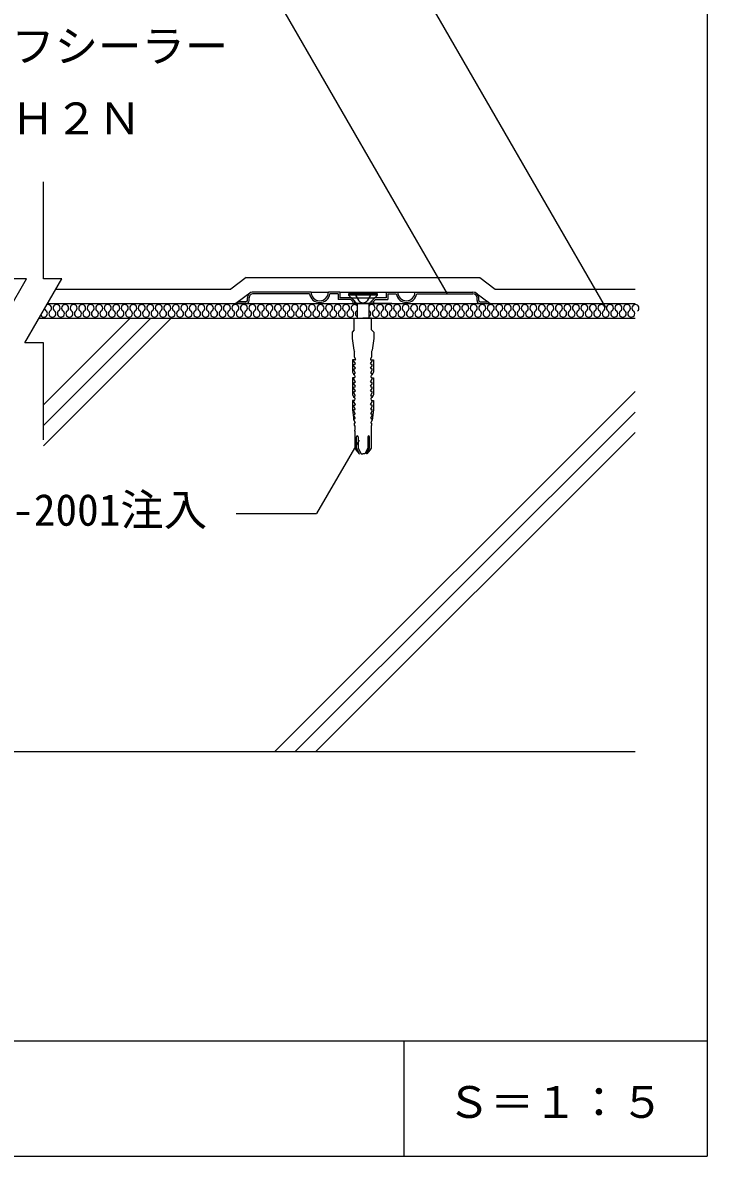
# Model space of a CAD drawing. Units: millimetres, scale not verified. Extents: x -388 to 412, y -610 to 620.
# Drawn here: x 175.2 to 411.9, y 30.3 to 422.5 of the extents above; entities that cross this region are included whole.
import ezdxf
from ezdxf.enums import TextEntityAlignment as Align

# ---------------------------------------------------------------- set-up
doc = ezdxf.new("R2010")
doc.units = ezdxf.units.MM
doc.header["$LTSCALE"] = 5
doc.linetypes.add('DASHED3', pattern=[4, 3, -1])
for name, color, linetype in [('0-2', 7, 'Continuous'), ('0-4', 2, 'Continuous'), ('2-2_in line', 7, 'Continuous'), ('2-3', 3, 'Continuous'), ('2-4_out line', 2, 'Continuous'), ('2-6_鋼板・アングル', 2, 'Continuous'), ('2-7_ビス', 7, 'Continuous'), ('2-A_moji', 7, 'Continuous'), ('2-D_ハッチ他', 4, 'Continuous'), ('2-E_con他', 4, 'Continuous'), ('F-2', 7, 'Continuous'), ('F-5', 6, 'Continuous'), ('F-7', 1, 'Continuous'), ('F-A', 7, 'Continuous')]:
    doc.layers.add(name, color=color, linetype=linetype)
doc.styles.add('HG丸ｺﾞｼｯｸM-PRO', font='')
doc.styles.add('ＭＳ ゴシック', font='')
doc.styles.get('HG丸ｺﾞｼｯｸM-PRO').set_extended_font_data('HG丸ｺﾞｼｯｸM-PRO')
doc.styles.get('ＭＳ ゴシック').set_extended_font_data('MS Gothic')

msp = doc.modelspace()

# ---------------------------------------------------------------- linework, layer by layer
at = {"layer": '0-2'}
for p, q in [((182.335, 333.846), (182.335, 367.43)), ((182.335, 311.721), (175.948, 311.721)), ((182.335, 278.137), (182.335, 311.721))]:
    msp.add_line(p, q, dxfattribs=at)
for points in [[(170.085, 311.721), (163.698, 311.721), (176.472, 333.846), (170.085, 333.846)], [(175.948, 311.721), (188.722, 333.846), (182.335, 333.846)]]:
    msp.add_lwpolyline(points, dxfattribs=at)
at = {"layer": '0-4'}
msp.add_line((186.665, 330.283), (235.039, 330.283), dxfattribs=at)
at = {"layer": '2-2_in line'}
for p, q in [((254.162, 329.283), (248.872, 325.283)), ((331.571, 329.283), (336.861, 325.283)), ((183.779, 325.283), (386.947, 325.283)), ((180.892, 320.283), (386.947, 320.283))]:
    msp.add_line(p, q, dxfattribs=at)
at = {"layer": '2-3'}
msp.add_line((-133.311, 170.283), (386.947, 170.283), dxfattribs=at)
at = {"layer": '2-4_out line'}
for p, q in [((252.485, 334.283), (247.195, 330.283)), ((252.485, 334.283), (333.248, 334.283)), ((205.003, 330.283), (247.195, 330.283))]:
    msp.add_line(p, q, dxfattribs=at)
msp.add_lwpolyline([(333.248, 334.283), (338.539, 330.283), (386.947, 330.283)], dxfattribs=at)
at = {"layer": '2-6_鋼板・アングル'}
for p, q in [((252.401, 325.883), (249.901, 325.883)), ((252.901, 326.383), (252.901, 327.283)), ((253.501, 326.383), (253.501, 327.283)), ((274.901, 329.283), (254.901, 329.283)), ((274.351, 328.683), (254.901, 328.683)), ((274.901, 329.283), (280.901, 329.283)), ((284.901, 329.283), (280.901, 329.283)), ((284.301, 328.683), (281.451, 328.683)), ((284.301, 328.683), (284.301, 326.683)), ((288.653, 326.683), (284.301, 326.683)), ((284.901, 329.283), (300.901, 329.283)), ((284.901, 329.283), (284.901, 327.283)), ((288.901, 327.283), (284.901, 327.283)), ((288.653, 326.683), (289.301, 326.035)), ((288.901, 327.283), (289.901, 326.283)), ((288.901, 327.283), (296.901, 327.283)), ((289.301, 326.035), (289.301, 325.283)), ((289.901, 326.283), (289.901, 325.283)), ((297.15, 326.683), (296.501, 326.035)), ((296.501, 326.035), (296.501, 325.283)), ((297.15, 326.683), (301.501, 326.683)), ((300.901, 329.283), (304.901, 329.283)), ((301.501, 328.683), (304.351, 328.683)), ((301.501, 328.683), (301.501, 326.683)), ((304.901, 329.283), (310.901, 329.283)), ((310.901, 329.283), (330.901, 329.283)), ((311.451, 328.683), (330.901, 328.683)), ((332.301, 326.383), (332.301, 327.283)), ((332.901, 326.383), (332.901, 327.283)), ((333.401, 325.883), (335.901, 325.883)), ((249.401, 325.283), (249.401, 325.383)), ((252.401, 325.283), (249.401, 325.283)), ((252.401, 325.283), (318.806, 325.283)), ((302.831, 325.283), (296.501, 325.283)), ((318.806, 325.283), (336.401, 325.283)), ((336.401, 325.283), (336.401, 325.383))]:
    msp.add_line(p, q, dxfattribs=at)
msp.add_lwpolyline([(300.901, 329.283), (300.901, 327.283), (296.901, 327.283), (295.901, 326.283), (295.901, 325.283)], dxfattribs=at)
for centre, radius, start, end in [((249.901, 325.383), 0.5, 89.99999, 179.99999), ((252.401, 326.383), 1.1, 269.99999, 359.99999), ((252.401, 326.383), 0.5, 269.99999, 359.99999), ((254.901, 327.283), 2, 89.99999, 179.99999), ((254.901, 327.283), 1.4, 89.99999, 179.99999), ((277.901, 329.283), 3.6, 189.59406, 350.40592), ((277.901, 329.283), 3, 179.99999, 359.99999), ((307.901, 329.283), 3.6, 189.59406, 350.40592), ((307.901, 329.283), 3, 179.99999, 359.99999), ((330.901, 327.283), 2, 359.99999, 89.99999), ((330.901, 327.283), 1.4, 359.99999, 89.99999), ((333.401, 326.383), 1.1, 179.99999, 269.99999), ((333.401, 326.383), 0.5, 179.99999, 269.99999), ((335.901, 325.383), 0.5, 359.99999, 89.99999)]:
    msp.add_arc(centre, radius, start, end, dxfattribs=at)
at = {"layer": '2-7_ビス'}
for p, q in [((287.867, 328.658), (287.867, 328.158)), ((287.867, 328.158), (290.742, 325.283)), ((297.867, 328.158), (287.867, 328.158)), ((297.867, 328.158), (294.992, 325.283)), ((294.992, 325.283), (290.742, 325.283)), ((290.867, 325.283), (290.867, 320.283)), ((294.867, 325.283), (294.867, 320.283)), ((289.698, 300.659), (289.698, 300.659)), ((289.698, 300.659), (289.698, 300.659)), ((296.035, 300.659), (296.035, 300.659)), ((296.035, 300.659), (296.035, 300.659)), ((289.697, 284.992), (290.131, 284.168)), ((296.036, 284.992), (295.602, 284.168))]:
    msp.add_line(p, q, dxfattribs=at)
at = {"layer": '2-7_ビス', "linetype": 'DASHED3'}
for p, q in [((290.317, 328.158), (290.317, 328.658)), ((290.317, 328.158), (291.399, 326.283)), ((295.417, 328.158), (294.334, 326.283)), ((295.417, 328.158), (295.417, 328.658))]:
    msp.add_line(p, q, dxfattribs=at)
at = {"layer": '2-7_ビス'}
for points in [[(297.867, 328.158), (297.867, 328.658), (287.867, 328.658)], [(289.867, 316.188), (289.867, 320.283), (292.867, 320.283)], [(295.867, 316.188), (295.867, 320.283), (292.867, 320.283)], [(289.867, 316.188), (289.117, 315.363), (289.117, 313.265), (289.665, 309.147), (289.907, 308.74), (289.867, 308.74), (289.867, 306.926), (290.3, 306.101)], [(295.867, 316.188), (296.617, 315.363), (296.617, 313.265), (296.068, 309.147), (295.827, 308.74), (295.867, 308.74), (295.867, 306.926), (295.434, 306.101)], [(290.17, 305.854), (289.192, 305.854), (289.192, 301.62), (289.693, 300.659), (289.698, 300.659)], [(290.238, 304.534), (289.73, 305.359), (289.73, 305.854)], [(290.238, 302.968), (289.73, 303.792), (289.73, 304.27), (290.079, 304.287)], [(290.181, 301.401), (289.73, 302.226), (289.73, 302.703), (290.079, 302.72)], [(295.495, 304.534), (296.003, 305.359), (296.003, 305.854)], [(295.495, 302.968), (296.003, 303.792), (296.003, 304.27), (295.654, 304.287)], [(295.552, 301.401), (296.003, 302.226), (296.003, 302.703), (295.655, 302.72)], [(295.564, 305.854), (296.542, 305.854), (296.542, 301.62), (296.04, 300.659), (296.035, 300.659)], [(289.73, 299.587), (289.192, 299.587), (289.192, 293.79), (289.698, 292.826)], [(289.698, 300.659), (289.702, 301.136), (290.019, 301.154)], [(290.238, 298.268), (289.73, 299.092), (289.73, 299.587)], [(295.495, 298.268), (296.003, 299.092), (296.003, 299.587)], [(296.035, 300.659), (296.032, 301.136), (295.714, 301.154)], [(296.003, 299.587), (296.542, 299.587), (296.542, 293.79), (296.035, 292.826)], [(290.238, 296.701), (289.73, 297.526), (289.73, 298.003), (290.079, 298.02)], [(290.238, 295.134), (289.73, 295.959), (289.73, 296.436), (290.079, 296.454)], [(290.181, 293.568), (289.73, 294.392), (289.73, 294.87), (290.079, 294.887)], [(295.495, 296.701), (296.003, 297.526), (296.003, 298.003), (295.655, 298.02)], [(295.495, 295.134), (296.003, 295.959), (296.003, 296.436), (295.655, 296.454)], [(295.552, 293.568), (296.003, 294.392), (296.003, 294.87), (295.655, 294.887)], [(289.73, 291.754), (289.192, 291.754), (289.192, 288.505), (289.697, 284.992), (289.698, 285.47), (290.007, 285.487)], [(289.698, 292.826), (289.701, 293.303), (290.022, 293.32)], [(290.238, 290.434), (289.73, 291.259), (289.73, 291.754)], [(295.495, 290.434), (296.003, 291.259), (296.003, 291.754)], [(296.035, 292.826), (296.032, 293.303), (295.711, 293.32)], [(296.003, 291.754), (296.542, 291.754), (296.542, 288.505), (296.036, 284.992), (296.035, 285.47), (295.726, 285.487)], [(290.151, 285.734), (289.701, 286.559), (289.703, 287.036), (290.025, 287.054)], [(290.174, 287.301), (289.71, 288.126), (289.714, 288.603), (290.049, 288.62)], [(290.206, 288.868), (289.726, 289.692), (289.73, 290.17), (290.079, 290.187)], [(295.527, 288.868), (296.008, 289.692), (296.003, 290.17), (295.655, 290.187)], [(295.56, 287.301), (296.023, 288.126), (296.019, 288.603), (295.685, 288.62)], [(295.582, 285.734), (296.032, 286.559), (296.03, 287.036), (295.708, 287.054)], [(290.001, 283.92), (289.867, 283.92), (289.867, 283.137), (290.017, 283.137), (290.017, 281.529), (290.023, 281.529)], [(295.732, 283.92), (295.867, 283.92), (295.867, 283.137), (295.717, 283.137), (295.717, 281.529), (295.71, 281.529)], [(290.073, 281.199), (290.073, 275.249), (290.514, 274.597), (291.517, 273.283), (291.666, 273.283), (290.581, 275.249), (290.581, 279.22)], [(291.164, 279.22), (291.164, 275.249), (292.249, 273.283), (292.867, 273.283)], [(294.569, 279.22), (294.569, 275.249), (293.484, 273.283), (292.867, 273.283)], [(295.66, 281.199), (295.66, 275.249), (295.219, 274.597), (294.217, 273.283), (294.067, 273.283), (295.152, 275.249), (295.152, 279.22)]]:
    msp.add_lwpolyline(points, dxfattribs=at)
at = {"layer": '2-7_ビス', "linetype": 'DASHED3'}
msp.add_arc((292.867, 327.394), 1.84, 217.11751, 322.88248, dxfattribs=at)
at = {"layer": '2-7_ビス'}
for centre, major_axis, start_param, end_param in [((290.159, 306.025), (0, -0.172), 0.06848, 2.1628795), ((295.574, 306.025), (0, -0.172), 4.1203058, 6.2147054), ((290.031, 304.51), (0, -0.229), 0.2312026, 1.6765256), ((290.031, 302.943), (0, -0.229), 0.2312026, 1.6765256), ((295.703, 304.51), (0, -0.229), 4.6066597, 6.0519827), ((295.703, 302.943), (0, -0.229), 4.6066597, 6.0519827), ((289.676, 300.123), (0, -0.536), 0.0442118, 3.0973809), ((289.974, 301.377), (0, -0.229), 0.2312026, 1.6765256), ((290.031, 298.243), (0, -0.229), 0.2312026, 1.6765256), ((295.703, 298.243), (0, -0.229), 4.6066597, 6.0519827), ((295.76, 301.377), (0, -0.229), 4.6066597, 6.0519827), ((296.057, 300.123), (0, -0.536), 3.1858044, 6.2389735), ((290.031, 296.677), (0, -0.229), 0.2312026, 1.6765256), ((290.031, 295.11), (0, -0.229), 0.2312026, 1.6765256), ((295.703, 296.677), (0, -0.229), 4.6066597, 6.0519827), ((295.703, 295.11), (0, -0.229), 4.6066597, 6.0519827), ((289.676, 292.29), (0, -0.536), 0.0442118, 3.0973809), ((289.973, 293.543), (0, -0.229), 0.2312026, 1.6765256), ((290.031, 290.41), (0, -0.229), 0.2312026, 1.6765256), ((295.703, 290.41), (0, -0.229), 4.6066597, 6.0519827), ((295.76, 293.543), (0, -0.229), 4.6066597, 6.0519827), ((296.057, 292.29), (0, -0.536), 3.1858044, 6.2389735), ((289.966, 287.277), (0, -0.229), 0.2312026, 1.6765256), ((289.998, 288.843), (0, -0.229), 0.2312026, 1.6765256), ((295.735, 288.843), (0, -0.229), 4.6066597, 6.0519827), ((295.767, 287.277), (0, -0.229), 4.6066597, 6.0519827), ((289.944, 285.71), (0, -0.229), 0.2312026, 1.6765256), ((289.988, 284.093), (0, -0.174), 0.0818475, 2.1771705), ((295.789, 285.71), (0, -0.229), 4.6066597, 6.0519827), ((295.745, 284.093), (0, -0.174), 4.1060148, 6.2013378), ((289.347, 281.235), (0, -0.8), 1.5261677, 1.947508), ((290.873, 279.21), (0, -0.321), 1.5390306, 4.6806232), ((294.861, 279.21), (0, -0.321), 1.6025621, 4.7441547), ((296.387, 281.235), (0, -0.8), 4.3356773, 4.7570176)]:
    msp.add_ellipse(centre, major_axis=major_axis, ratio=0.909574, start_param=start_param, end_param=end_param, dxfattribs=at)
at = {"layer": '2-A_moji'}
for p, q in [((376.875, 323.906), (238.792, 563.072)), ((322.138, 328.683), (244.548, 463.072)), ((291.496, 278.045), (276.83, 252.643)), ((249.046, 252.643), (276.83, 252.643))]:
    msp.add_line(p, q, dxfattribs=at)
at = {"layer": '2-D_ハッチ他'}
for centre, start, end in [((182.503, 321.825), 208.87283, 52.47649), ((183.975, 323.742), 188.84866, 232.47649), ((183.975, 323.742), 307.52351, 111.15134), ((185.447, 321.825), 127.52351, 52.47649), ((186.919, 323.742), 307.52351, 232.47649), ((188.391, 321.825), 127.52351, 52.47649), ((189.863, 323.742), 307.52351, 232.47649), ((191.335, 321.825), 127.52351, 52.47649), ((192.807, 323.742), 307.52351, 232.47649), ((194.279, 321.825), 127.52351, 52.47649), ((195.751, 323.742), 307.52351, 232.47649), ((197.223, 321.825), 127.52351, 52.47649), ((198.695, 323.742), 307.52351, 232.47649), ((200.167, 321.825), 127.52351, 52.47649), ((201.639, 323.742), 307.52351, 232.47649), ((203.111, 321.825), 127.52351, 52.47649), ((204.583, 323.742), 307.52351, 232.47649), ((206.055, 321.825), 127.52351, 52.47649), ((207.527, 323.742), 307.52351, 232.47649), ((208.999, 321.825), 127.52351, 52.47649), ((210.47, 323.742), 307.52351, 232.47649), ((211.942, 321.825), 127.52351, 52.47649), ((213.414, 323.742), 307.52351, 232.47649), ((214.886, 321.825), 127.52351, 52.47649), ((216.358, 323.742), 307.52351, 232.47649), ((217.83, 321.825), 127.52351, 52.47649), ((219.302, 323.742), 307.52351, 232.47649), ((220.774, 321.825), 127.52351, 52.47649), ((222.246, 323.742), 307.52351, 232.47649), ((223.718, 321.825), 127.52351, 52.47649), ((225.19, 323.742), 307.52351, 232.47649), ((226.662, 321.825), 127.52351, 52.47649), ((228.134, 323.742), 307.52351, 232.47649), ((229.606, 321.825), 127.52351, 52.47649), ((231.078, 323.742), 307.52351, 232.47649), ((232.55, 321.825), 127.52351, 52.47649), ((234.022, 323.742), 307.52351, 232.47649), ((235.494, 321.825), 127.52351, 52.47649), ((236.966, 323.742), 307.52351, 232.47649), ((238.438, 321.825), 127.52351, 52.47649), ((239.91, 323.742), 307.52351, 232.47649), ((241.382, 321.825), 127.52351, 52.47649), ((242.854, 323.742), 307.52351, 232.47649), ((244.326, 321.825), 127.52351, 52.47649), ((245.798, 323.742), 307.52351, 232.47649), ((247.269, 321.825), 127.52351, 52.47649), ((248.741, 323.742), 307.52351, 232.47649), ((250.213, 321.825), 127.52351, 52.47649), ((251.685, 323.742), 307.52351, 232.47649), ((253.157, 321.825), 127.52351, 52.47649), ((254.629, 323.742), 307.52351, 232.47649), ((256.101, 321.825), 127.52351, 52.47649), ((257.573, 323.742), 307.52351, 232.47649), ((259.045, 321.825), 127.52351, 52.47649), ((260.517, 323.742), 307.52351, 232.47649), ((261.989, 321.825), 127.52351, 52.47649), ((263.461, 323.742), 307.52351, 232.47649), ((264.933, 321.825), 127.52351, 52.47649), ((266.405, 323.742), 307.52351, 232.47649), ((267.877, 321.825), 127.52351, 52.47649), ((269.349, 323.742), 307.52351, 232.47649), ((270.821, 321.825), 127.52351, 52.47649), ((272.293, 323.742), 307.52351, 232.47649), ((273.765, 321.825), 127.52351, 52.47649), ((275.237, 323.742), 307.52351, 232.47649), ((276.709, 321.825), 127.52351, 52.47649), ((278.181, 323.742), 307.52351, 232.47649), ((279.653, 321.825), 127.52351, 52.47649), ((281.125, 323.742), 307.52351, 232.47649), ((282.597, 321.825), 127.52351, 52.47649), ((284.068, 323.742), 307.52351, 232.47649), ((285.54, 321.825), 127.52351, 52.47649), ((287.012, 323.742), 307.52351, 232.47649), ((288.484, 321.825), 127.52351, 52.47649), ((289.956, 323.742), 41.115, 232.47649), ((291.428, 321.825), 127.52351, 242.30385), ((289.956, 323.742), 307.52351, 318.885), ((294.372, 321.825), 294.15549, 52.47649), ((295.844, 323.742), 307.52351, 143.9944), ((295.844, 323.742), 216.0056, 232.47649), ((297.316, 321.825), 127.52351, 52.47649), ((298.788, 323.742), 307.52351, 232.47649), ((300.26, 321.825), 127.52351, 52.47649), ((301.732, 323.742), 307.52351, 232.47649), ((303.204, 321.825), 127.52351, 52.47649), ((304.676, 323.742), 307.52351, 232.47649), ((306.148, 321.825), 127.52351, 52.47649), ((307.62, 323.742), 307.52351, 232.47649), ((309.092, 321.825), 127.52351, 52.47649), ((310.564, 323.742), 307.52351, 232.47649), ((312.036, 321.825), 127.52351, 52.47649), ((313.508, 323.742), 307.52351, 232.47649), ((314.98, 321.825), 127.52351, 52.47649), ((316.452, 323.742), 307.52351, 232.47649), ((317.924, 321.825), 127.52351, 52.47649), ((319.396, 323.742), 307.52351, 232.47649), ((320.867, 321.825), 127.52351, 52.47649), ((322.339, 323.742), 307.52351, 232.47649), ((323.811, 321.825), 127.52351, 52.47649), ((325.283, 323.742), 307.52351, 232.47649), ((326.755, 321.825), 127.52351, 52.47649), ((328.227, 323.742), 307.52351, 232.47649), ((329.699, 321.825), 127.52351, 52.47649), ((331.171, 323.742), 307.52351, 232.47649), ((332.643, 321.825), 127.52351, 52.47649), ((334.115, 323.742), 307.52351, 232.47649), ((335.587, 321.825), 127.52351, 52.47649), ((337.059, 323.742), 307.52351, 232.47649), ((338.531, 321.825), 127.52351, 52.47649), ((340.003, 323.742), 307.52351, 232.47649), ((341.475, 321.825), 127.52351, 52.47649), ((342.947, 323.742), 307.52351, 232.47649), ((344.419, 321.825), 127.52351, 52.47649), ((345.891, 323.742), 307.52351, 232.47649), ((347.363, 321.825), 127.52351, 52.47649), ((348.835, 323.742), 307.52351, 232.47649), ((350.307, 321.825), 127.52351, 52.47649), ((351.779, 323.742), 307.52351, 232.47649), ((353.251, 321.825), 127.52351, 52.47649), ((354.723, 323.742), 307.52351, 232.47649), ((356.195, 321.825), 127.52351, 52.47649), ((357.666, 323.742), 307.52351, 232.47649), ((359.138, 321.825), 127.52351, 52.47649), ((360.61, 323.742), 307.52351, 232.47649), ((362.082, 321.825), 127.52351, 52.47649), ((363.554, 323.742), 307.52351, 232.47649), ((365.026, 321.825), 127.52351, 52.47649), ((366.498, 323.742), 307.52351, 232.47649), ((367.97, 321.825), 127.52351, 52.47649), ((369.442, 323.742), 307.52351, 232.47649), ((370.914, 321.825), 127.52351, 52.47649), ((372.386, 323.742), 307.52351, 232.47649), ((373.858, 321.825), 127.52351, 52.47649), ((375.33, 323.742), 307.52351, 232.47649), ((376.802, 321.825), 127.52351, 52.47649), ((378.274, 323.742), 307.52351, 232.47649), ((379.746, 321.825), 127.52351, 52.47649), ((381.218, 323.742), 307.52351, 232.47649), ((382.69, 321.825), 127.52351, 52.47649), ((384.162, 323.742), 307.52351, 232.47649), ((385.634, 321.825), 127.52351, 52.47649), ((387.106, 323.742), 307.52351, 232.47649)]:
    msp.add_arc(centre, 1.208, start, end, dxfattribs=at)
at = {"layer": '2-E_con他'}
for p, q in [((182.335, 290.237), (212.381, 320.283)), ((182.335, 283.166), (219.452, 320.283)), ((182.335, 276.095), (226.524, 320.283)), ((262.381, 170.283), (386.947, 294.849)), ((269.452, 170.283), (386.947, 287.778)), ((276.524, 170.283), (386.947, 280.706))]:
    msp.add_line(p, q, dxfattribs=at)
at = {"layer": 'F-2'}
msp.add_line((306.947, 70.283), (306.947, 30.283), dxfattribs=at)
at = {"layer": 'F-5'}
msp.add_line((-388.053, 70.283), (411.947, 70.283), dxfattribs=at)
at = {"layer": 'F-7'}
for p in [(411.947, 620.283), (-388.053, 30.283)]:
    msp.add_line(p, (411.947, 30.283), dxfattribs=at)

# ---------------------------------------------------------------- texts
at = {"layer": '2-A_moji', "style": 'ＭＳ ゴシック'}
for s, p in [('プルーフシーラー', (126.231, 405.572)), ('ＢＰ－Ｈ２Ｎ', (126.231, 380.572)), ('ＥＬ-2001注入', (141.546, 245.143))]:
    msp.add_text(s, height=11, dxfattribs=at).set_placement(p, align=Align.BOTTOM_LEFT)
at = {"layer": 'F-A', "style": 'HG丸ｺﾞｼｯｸM-PRO'}
msp.add_text('Ｓ＝１：５', height=11, dxfattribs=at).set_placement((321.947, 40.283), align=Align.BOTTOM_LEFT)

doc.saveas('drawing.dxf')
